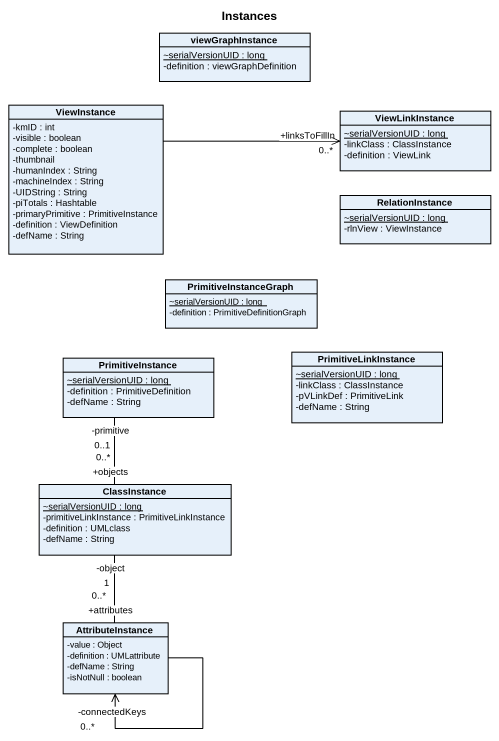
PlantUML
@startuml
title Instances
hide circle
hide empty members
skinparam classAttributeIconSize 0
class viewGraphInstance {
  {static} ~serialVersionUID : long
  -definition : viewGraphDefinition
}
class ViewInstance {
  -kmID : int
  -visible : boolean
  -complete : boolean
  -thumbnail
  -humanIndex : String
  -machineIndex : String
  -UIDString : String
  -piTotals : Hashtable
  -primaryPrimitive : PrimitiveInstance
  -definition : ViewDefinition
  -defName : String
}
class ViewLinkInstance {
  {static} ~serialVersionUID : long
  -linkClass : ClassInstance
  -definition : ViewLink
}
class RelationInstance {
  {static} ~serialVersionUID : long
  -rlnView : ViewInstance
}
class PrimitiveInstanceGraph {
  {static} ~serialVersionUID : long
  -definition : PrimitiveDefinitionGraph
}
class PrimitiveInstance {
  {static} ~serialVersionUID : long
  -definition : PrimitiveDefinition
  -defName : String
}
class PrimitiveLinkInstance {
  {static} ~serialVersionUID : long
  -linkClass : ClassInstance
  -pVLinkDef : PrimitiveLink
  -defName : String
}
class ClassInstance {
  {static} ~serialVersionUID : long
  -primitiveLinkInstance : PrimitiveLinkInstance
  -definition : UMLclass
  -defName : String
}
class AttributeInstance {
  -value : Object
  -definition : UMLattribute
  -defName : String
  -isNotNull : boolean
}
ViewLinkInstance "+linksToFillIn\n0..*" <-left- ViewInstance
ClassInstance "+objects\n0..*" -up- "-primitive\n0..1" PrimitiveInstance
AttributeInstance "+attributes\n0..*" -up- "-object\n1" ClassInstance
AttributeInstance "-connectedKeys\n0..*" <-- AttributeInstance
@enduml
